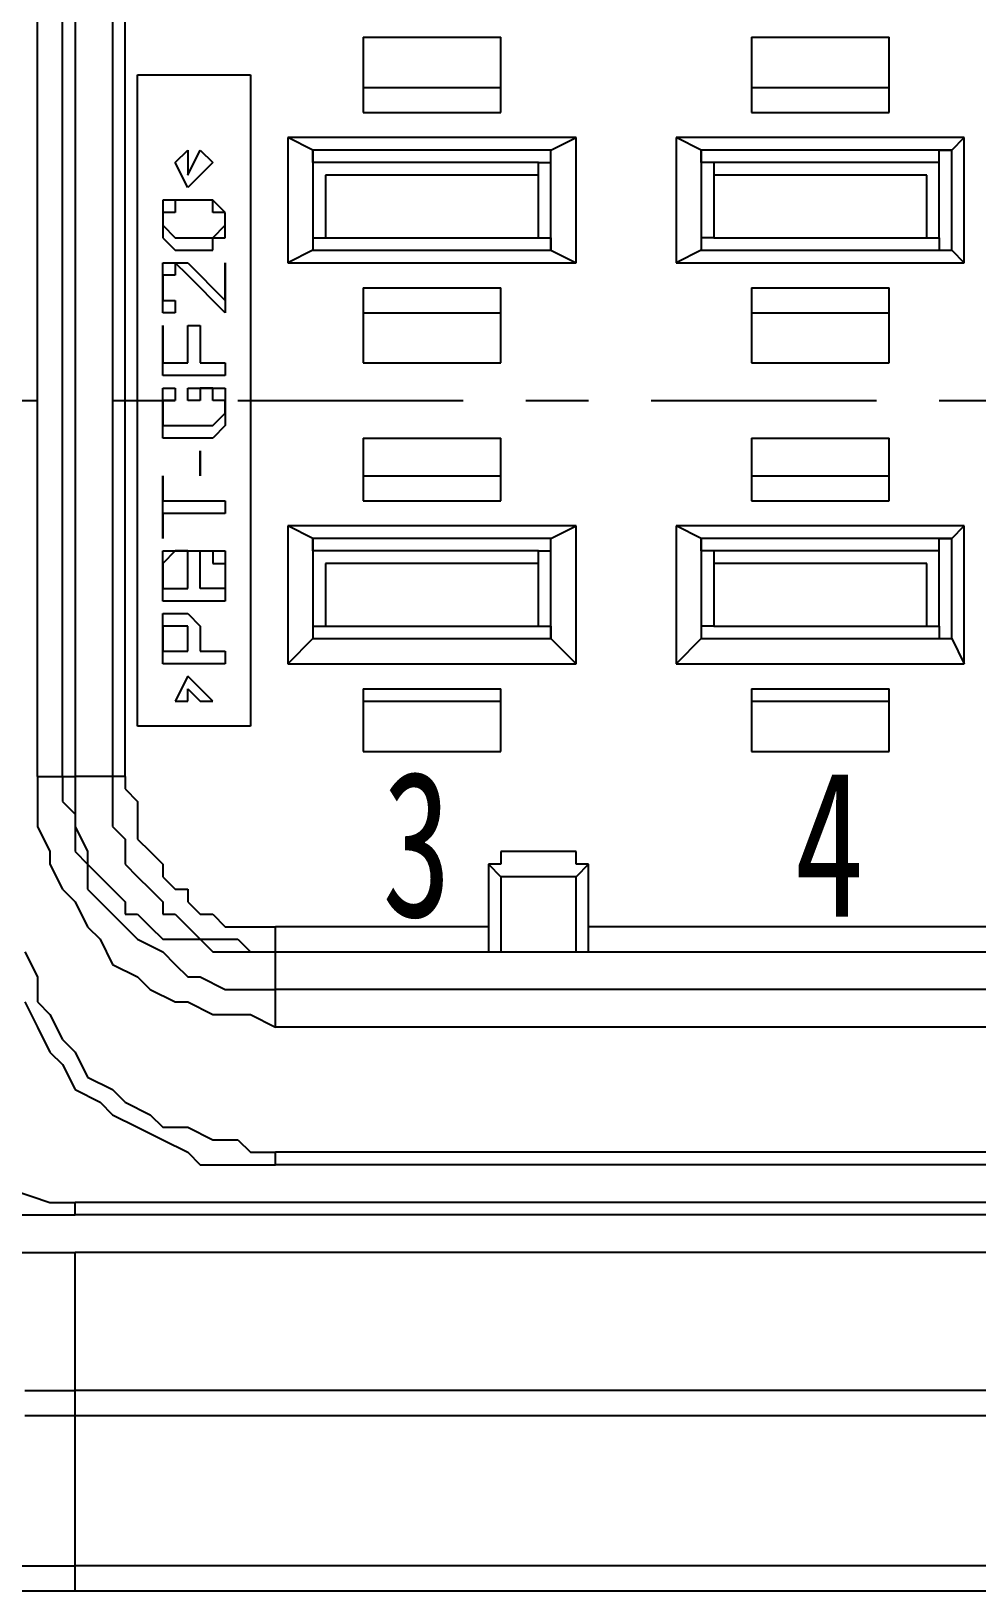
# Model space of a CAD drawing. Header units: inches. Extents: x 47316 to 59086, y 3141 to 11743.
# Drawn here: x 51701.74 to 51724.39, y 5654.98 to 5692.32 of the extents above; entities that cross this region are included whole.
import ezdxf

# ---------------------------------------------------------------- set-up
doc = ezdxf.new("R2010")
doc.units = ezdxf.units.IN
doc.header["$MEASUREMENT"] = 0
doc.layers.add('Drawing Frame', color=7, linetype='Continuous')
doc.layers.add('P', color=250, linetype='Continuous', lineweight=100)
doc.styles.add('MtX_FangSong_GB2312', font='')
doc.styles.get("Standard").update_dxf_attribs({"font": ''})
doc.styles.get('MtX_FangSong_GB2312').set_extended_font_data('FangSong_GB2312')
doc.styles.get('Standard').set_extended_font_data('SimSun')
doc.linetypes.add('_VeSys_Busbar', pattern='A,0.0001,-0.125,["=",Standard,S=0.35,R=0,X=-0.15,Y=-0.175],-0.125', length=0.2501)

msp = doc.modelspace()

# ---------------------------------------------------------------- linework, layer by layer
at = {"layer": 'P', "color": 0, "linetype": 'Continuous', "lineweight": -3}
for p, q in [((51701.891, 5674.477), (51701.891, 5692.777)), ((51702.491, 5674.477), (51702.491, 5692.777)), ((51702.791, 5692.777), (51702.791, 5674.477)), ((51703.691, 5692.777), (51703.691, 5674.477)), ((51703.991, 5674.477), (51703.991, 5692.777)), ((51709.691, 5692.177), (51709.691, 5690.377)), ((51709.691, 5692.177), (51712.991, 5692.177)), ((51712.991, 5690.377), (51712.991, 5692.177)), ((51718.991, 5692.177), (51718.991, 5690.377)), ((51718.991, 5692.177), (51722.291, 5692.177)), ((51722.291, 5690.377), (51722.291, 5692.177)), ((51704.291, 5675.677), (51704.291, 5691.277)), ((51704.291, 5691.277), (51706.991, 5691.277)), ((51706.991, 5691.277), (51706.991, 5675.677)), ((51709.691, 5690.977), (51712.991, 5690.977)), ((51718.991, 5690.977), (51722.291, 5690.977)), ((51709.691, 5690.377), (51712.991, 5690.377)), ((51718.991, 5690.377), (51722.291, 5690.377)), ((51707.891, 5689.777), (51707.891, 5686.777)), ((51708.491, 5689.477), (51707.891, 5689.777)), ((51714.791, 5689.777), (51707.891, 5689.777)), ((51714.191, 5689.477), (51714.791, 5689.777)), ((51714.791, 5686.777), (51714.791, 5689.777)), ((51717.191, 5689.777), (51717.191, 5686.777)), ((51717.791, 5689.477), (51717.191, 5689.777)), ((51724.091, 5689.777), (51717.191, 5689.777)), ((51723.791, 5689.477), (51724.091, 5689.777)), ((51724.091, 5686.777), (51724.091, 5689.777)), ((51705.191, 5689.177), (51705.491, 5689.477)), ((51705.491, 5688.877), (51705.791, 5689.477)), ((51705.491, 5689.477), (51705.491, 5688.877)), ((51705.791, 5689.477), (51706.091, 5689.177)), ((51708.491, 5689.477), (51708.491, 5687.077)), ((51714.191, 5689.477), (51708.491, 5689.477)), ((51708.491, 5689.177), (51708.491, 5689.477)), ((51708.491, 5689.477), (51708.491, 5689.477)), ((51708.491, 5689.477), (51708.491, 5689.477)), ((51708.491, 5689.477), (51708.491, 5689.477)), ((51708.491, 5689.477), (51708.491, 5689.477)), ((51708.491, 5689.477), (51708.491, 5689.477)), ((51714.191, 5687.077), (51714.191, 5689.477)), ((51714.191, 5689.177), (51714.191, 5689.477)), ((51714.191, 5689.477), (51714.191, 5689.477)), ((51714.191, 5689.477), (51714.191, 5689.477)), ((51714.191, 5689.477), (51714.191, 5689.477)), ((51714.191, 5689.477), (51714.191, 5689.477)), ((51714.191, 5689.477), (51714.191, 5689.477)), ((51714.191, 5689.477), (51714.191, 5689.477)), ((51717.791, 5689.477), (51717.791, 5687.077)), ((51723.791, 5689.477), (51717.791, 5689.477)), ((51717.791, 5689.177), (51717.791, 5689.477)), ((51717.791, 5689.477), (51717.791, 5689.477)), ((51717.791, 5689.477), (51717.791, 5689.477)), ((51717.791, 5689.477), (51717.791, 5689.477)), ((51717.791, 5689.477), (51717.791, 5689.477)), ((51717.791, 5689.477), (51717.791, 5689.477)), ((51717.791, 5689.477), (51717.791, 5689.477)), ((51723.491, 5689.177), (51723.491, 5689.477)), ((51723.491, 5689.477), (51723.491, 5689.477)), ((51723.491, 5689.477), (51723.491, 5689.477)), ((51723.491, 5689.477), (51723.491, 5689.477)), ((51723.491, 5689.477), (51723.491, 5689.477)), ((51723.491, 5689.477), (51723.491, 5689.477)), ((51723.491, 5689.477), (51723.791, 5689.477)), ((51723.791, 5687.077), (51723.791, 5689.477)), ((51705.491, 5688.577), (51705.191, 5689.177)), ((51706.091, 5689.177), (51705.491, 5688.577)), ((51708.491, 5689.177), (51708.491, 5687.377)), ((51713.891, 5689.177), (51708.491, 5689.177)), ((51708.491, 5689.177), (51708.491, 5689.177)), ((51708.491, 5689.177), (51708.491, 5689.177)), ((51708.491, 5689.177), (51708.491, 5689.177)), ((51708.491, 5689.177), (51708.491, 5689.177)), ((51708.791, 5688.877), (51708.791, 5687.377)), ((51713.891, 5688.877), (51708.791, 5688.877)), ((51713.891, 5687.377), (51713.891, 5689.177)), ((51713.891, 5689.177), (51714.191, 5689.177)), ((51713.891, 5687.377), (51713.891, 5688.877)), ((51714.191, 5689.177), (51714.191, 5689.177)), ((51714.191, 5689.177), (51714.191, 5689.177)), ((51714.191, 5689.177), (51714.191, 5689.177)), ((51718.091, 5689.177), (51717.791, 5689.177)), ((51717.791, 5689.177), (51717.791, 5689.177)), ((51717.791, 5689.177), (51717.791, 5689.177)), ((51717.791, 5689.177), (51717.791, 5689.177)), ((51718.091, 5689.177), (51718.091, 5687.377)), ((51723.491, 5689.177), (51718.091, 5689.177)), ((51718.091, 5688.877), (51718.091, 5687.377)), ((51723.191, 5688.877), (51718.091, 5688.877)), ((51723.191, 5687.377), (51723.191, 5688.877)), ((51723.491, 5687.377), (51723.491, 5689.177)), ((51723.491, 5689.177), (51723.491, 5689.177)), ((51723.491, 5689.177), (51723.491, 5689.177)), ((51723.491, 5689.177), (51723.491, 5689.177)), ((51723.491, 5689.177), (51723.491, 5689.177)), ((51704.891, 5688.277), (51704.891, 5687.977)), ((51705.191, 5688.277), (51704.891, 5688.277)), ((51705.191, 5688.277), (51705.191, 5687.977)), ((51705.191, 5688.277), (51705.191, 5688.277)), ((51705.491, 5688.277), (51705.191, 5688.277)), ((51705.491, 5688.277), (51705.191, 5688.277)), ((51705.791, 5688.277), (51705.491, 5688.277)), ((51705.791, 5688.277), (51705.491, 5688.277)), ((51706.091, 5688.277), (51705.791, 5688.277)), ((51706.091, 5688.277), (51705.791, 5688.277)), ((51706.391, 5687.977), (51706.091, 5688.277)), ((51706.091, 5687.977), (51706.091, 5688.277)), ((51706.091, 5688.277), (51706.091, 5688.277)), ((51706.091, 5688.277), (51706.091, 5688.277)), ((51704.891, 5687.977), (51704.891, 5687.677)), ((51704.891, 5687.977), (51704.891, 5687.677)), ((51704.891, 5687.977), (51704.891, 5687.977)), ((51705.191, 5687.977), (51704.891, 5687.977)), ((51706.391, 5687.977), (51706.091, 5687.977)), ((51706.391, 5687.677), (51706.391, 5687.977)), ((51706.391, 5687.677), (51706.391, 5687.977)), ((51706.391, 5687.977), (51706.391, 5687.977)), ((51704.891, 5687.677), (51704.891, 5687.677)), ((51704.891, 5687.677), (51704.891, 5687.677)), ((51704.891, 5687.677), (51704.891, 5687.377)), ((51704.891, 5687.677), (51705.191, 5687.377)), ((51704.891, 5687.377), (51704.891, 5687.377)), ((51704.891, 5687.377), (51705.191, 5687.077)), ((51705.191, 5687.377), (51705.191, 5687.377)), ((51705.191, 5687.377), (51705.491, 5687.377)), ((51705.491, 5687.377), (51705.791, 5687.377)), ((51705.791, 5687.377), (51706.091, 5687.377)), ((51706.091, 5687.377), (51706.391, 5687.677)), ((51706.091, 5687.377), (51706.391, 5687.377)), ((51706.091, 5687.377), (51706.091, 5687.377)), ((51706.091, 5687.077), (51706.091, 5687.377)), ((51706.391, 5687.677), (51706.391, 5687.677)), ((51706.391, 5687.677), (51706.391, 5687.677)), ((51706.391, 5687.377), (51706.391, 5687.677)), ((51708.491, 5687.377), (51713.891, 5687.377)), ((51708.491, 5687.377), (51708.491, 5687.377)), ((51708.491, 5687.377), (51708.491, 5687.377)), ((51708.491, 5687.377), (51708.491, 5687.077)), ((51708.791, 5687.377), (51713.891, 5687.377)), ((51713.891, 5687.377), (51714.191, 5687.377)), ((51714.191, 5687.377), (51714.191, 5687.377)), ((51714.191, 5687.377), (51714.191, 5687.077)), ((51718.091, 5687.377), (51717.791, 5687.377)), ((51717.791, 5687.377), (51717.791, 5687.377)), ((51717.791, 5687.377), (51717.791, 5687.077)), ((51718.091, 5687.377), (51723.491, 5687.377)), ((51718.091, 5687.377), (51723.191, 5687.377)), ((51723.491, 5687.377), (51723.491, 5687.377)), ((51723.491, 5687.377), (51723.491, 5687.377)), ((51723.491, 5687.377), (51723.491, 5687.077)), ((51705.191, 5687.077), (51705.191, 5687.077)), ((51705.191, 5687.077), (51705.491, 5687.077)), ((51705.491, 5687.077), (51705.791, 5687.077)), ((51705.791, 5687.077), (51706.091, 5687.077)), ((51706.091, 5687.077), (51706.091, 5687.077)), ((51708.491, 5687.077), (51707.891, 5686.777)), ((51708.491, 5687.077), (51714.191, 5687.077)), ((51708.491, 5687.077), (51708.491, 5687.077)), ((51708.491, 5687.077), (51708.491, 5687.077)), ((51708.491, 5687.077), (51708.491, 5687.077)), ((51708.491, 5687.077), (51708.491, 5687.077)), ((51708.491, 5687.077), (51708.491, 5687.077)), ((51708.491, 5687.077), (51708.491, 5687.077)), ((51708.491, 5687.077), (51708.491, 5687.077)), ((51714.191, 5687.077), (51714.791, 5686.777)), ((51714.191, 5687.077), (51714.191, 5687.077)), ((51714.191, 5687.077), (51714.191, 5687.077)), ((51714.191, 5687.077), (51714.191, 5687.077)), ((51714.191, 5687.077), (51714.191, 5687.077)), ((51714.191, 5687.077), (51714.191, 5687.077)), ((51714.191, 5687.077), (51714.191, 5687.077)), ((51714.191, 5687.077), (51714.191, 5687.077)), ((51717.791, 5687.077), (51717.191, 5686.777)), ((51717.791, 5687.077), (51723.791, 5687.077)), ((51717.791, 5687.077), (51717.791, 5687.077)), ((51717.791, 5687.077), (51717.791, 5687.077)), ((51717.791, 5687.077), (51717.791, 5687.077)), ((51717.791, 5687.077), (51717.791, 5687.077)), ((51717.791, 5687.077), (51717.791, 5687.077)), ((51717.791, 5687.077), (51717.791, 5687.077)), ((51717.791, 5687.077), (51717.791, 5687.077)), ((51723.491, 5687.077), (51723.491, 5687.077)), ((51723.491, 5687.077), (51723.491, 5687.077)), ((51723.491, 5687.077), (51723.491, 5687.077)), ((51723.491, 5687.077), (51723.491, 5687.077)), ((51723.491, 5687.077), (51723.491, 5687.077)), ((51723.491, 5687.077), (51723.491, 5687.077)), ((51723.491, 5687.077), (51723.791, 5687.077)), ((51723.791, 5687.077), (51724.091, 5686.777)), ((51704.891, 5686.477), (51704.891, 5686.777)), ((51704.891, 5686.777), (51704.891, 5686.777)), ((51704.891, 5686.777), (51705.191, 5686.777)), ((51705.191, 5686.777), (51705.191, 5686.477)), ((51705.491, 5686.477), (51705.191, 5686.777)), ((51705.191, 5686.777), (51705.491, 5686.777)), ((51705.191, 5686.777), (51705.191, 5686.777)), ((51705.191, 5686.777), (51705.191, 5686.777)), ((51705.491, 5686.777), (51706.391, 5685.877)), ((51705.491, 5686.777), (51705.491, 5686.777)), ((51706.391, 5685.877), (51706.391, 5686.777)), ((51706.391, 5686.777), (51706.391, 5685.577)), ((51706.391, 5686.777), (51706.391, 5686.777)), ((51707.891, 5686.777), (51714.791, 5686.777)), ((51717.191, 5686.777), (51724.091, 5686.777)), ((51704.891, 5686.177), (51704.891, 5686.477)), ((51704.891, 5686.477), (51704.891, 5686.477)), ((51704.891, 5686.477), (51704.891, 5686.177)), ((51705.191, 5686.477), (51704.891, 5686.477)), ((51706.391, 5685.577), (51705.491, 5686.477)), ((51704.891, 5686.177), (51704.891, 5686.177)), ((51704.891, 5686.177), (51704.891, 5685.877)), ((51704.891, 5685.877), (51704.891, 5686.177)), ((51704.891, 5685.877), (51705.191, 5685.877)), ((51704.891, 5685.877), (51704.891, 5685.877)), ((51704.891, 5685.577), (51704.891, 5685.877)), ((51705.191, 5685.877), (51705.191, 5685.577)), ((51705.191, 5685.877), (51705.191, 5685.877)), ((51709.691, 5686.177), (51709.691, 5684.377)), ((51709.691, 5686.177), (51712.991, 5686.177)), ((51712.991, 5684.377), (51712.991, 5686.177)), ((51718.991, 5686.177), (51718.991, 5684.377)), ((51718.991, 5686.177), (51722.291, 5686.177)), ((51722.291, 5684.377), (51722.291, 5686.177)), ((51705.191, 5685.577), (51704.891, 5685.577)), ((51706.391, 5685.577), (51706.391, 5685.577)), ((51709.691, 5685.577), (51712.991, 5685.577)), ((51718.991, 5685.577), (51722.291, 5685.577)), ((51704.891, 5684.077), (51704.891, 5685.277)), ((51704.891, 5685.277), (51704.891, 5684.377)), ((51704.891, 5685.277), (51704.891, 5685.277)), ((51705.491, 5684.377), (51705.491, 5685.277)), ((51705.491, 5685.277), (51705.791, 5685.277)), ((51705.791, 5685.277), (51705.791, 5684.377)), ((51704.891, 5684.377), (51705.491, 5684.377)), ((51706.391, 5684.077), (51704.891, 5684.077)), ((51705.791, 5684.377), (51706.391, 5684.377)), ((51706.391, 5684.377), (51706.391, 5684.077)), ((51709.691, 5684.377), (51712.991, 5684.377)), ((51718.991, 5684.377), (51722.291, 5684.377)), ((51704.891, 5683.477), (51704.891, 5683.777)), ((51704.891, 5683.777), (51704.891, 5683.777)), ((51704.891, 5683.777), (51705.191, 5683.777)), ((51705.191, 5683.777), (51705.191, 5683.777)), ((51705.191, 5683.777), (51705.191, 5683.477)), ((51705.491, 5683.477), (51705.491, 5683.777)), ((51705.491, 5683.777), (51706.091, 5683.777)), ((51705.791, 5683.777), (51705.791, 5683.477)), ((51706.091, 5683.777), (51705.791, 5683.777)), ((51706.091, 5683.777), (51706.391, 5683.777)), ((51706.091, 5683.477), (51706.091, 5683.777)), ((51706.091, 5683.777), (51706.091, 5683.777)), ((51706.391, 5683.777), (51706.391, 5683.477)), ((51696.791, 5683.477), (51701.891, 5683.477)), ((51703.691, 5683.477), (51705.191, 5683.477)), ((51704.891, 5683.177), (51704.891, 5683.477)), ((51704.891, 5683.477), (51704.891, 5683.177)), ((51704.891, 5683.477), (51704.891, 5683.477)), ((51704.891, 5683.477), (51704.891, 5683.477)), ((51705.191, 5683.477), (51704.891, 5683.477)), ((51705.791, 5683.477), (51705.491, 5683.477)), ((51706.391, 5683.477), (51706.091, 5683.477)), ((51706.091, 5683.477), (51706.091, 5683.477)), ((51706.391, 5683.177), (51706.391, 5683.477)), ((51706.391, 5683.477), (51706.391, 5683.177)), ((51706.391, 5683.477), (51706.391, 5683.477)), ((51706.691, 5683.477), (51712.091, 5683.477)), ((51713.591, 5683.477), (51715.091, 5683.477)), ((51716.591, 5683.477), (51721.991, 5683.477)), ((51723.491, 5683.477), (51724.991, 5683.477)), ((51704.891, 5683.177), (51704.891, 5682.877)), ((51704.891, 5682.877), (51704.891, 5683.177)), ((51706.091, 5682.877), (51706.391, 5683.177)), ((51706.391, 5683.177), (51706.391, 5682.877)), ((51704.891, 5682.877), (51704.891, 5682.877)), ((51704.891, 5682.877), (51705.191, 5682.877)), ((51704.891, 5682.577), (51704.891, 5682.877)), ((51705.191, 5682.577), (51704.891, 5682.577)), ((51705.191, 5682.877), (51705.191, 5682.877)), ((51705.191, 5682.877), (51705.491, 5682.877)), ((51705.491, 5682.577), (51705.191, 5682.577)), ((51705.491, 5682.877), (51705.791, 5682.877)), ((51705.791, 5682.577), (51705.491, 5682.577)), ((51705.791, 5682.877), (51706.091, 5682.877)), ((51706.091, 5682.577), (51705.791, 5682.577)), ((51706.091, 5682.877), (51706.091, 5682.877)), ((51706.391, 5682.877), (51706.091, 5682.577)), ((51706.091, 5682.877), (51706.091, 5682.877)), ((51706.091, 5682.577), (51706.091, 5682.577)), ((51706.391, 5682.877), (51706.391, 5682.877)), ((51709.691, 5682.577), (51709.691, 5681.077)), ((51709.691, 5682.577), (51712.991, 5682.577)), ((51712.991, 5681.077), (51712.991, 5682.577)), ((51718.991, 5682.577), (51718.991, 5681.077)), ((51718.991, 5682.577), (51722.291, 5682.577)), ((51722.291, 5681.077), (51722.291, 5682.577)), ((51705.791, 5681.677), (51705.791, 5682.277)), ((51705.791, 5682.277), (51705.791, 5681.677)), ((51705.791, 5682.277), (51705.791, 5682.277)), ((51704.891, 5680.177), (51704.891, 5681.677)), ((51704.891, 5681.677), (51704.891, 5681.077)), ((51704.891, 5681.677), (51704.891, 5681.677)), ((51705.791, 5681.677), (51705.791, 5681.677)), ((51709.691, 5681.677), (51712.991, 5681.677)), ((51718.991, 5681.677), (51722.291, 5681.677)), ((51704.891, 5681.077), (51706.391, 5681.077)), ((51706.391, 5681.077), (51706.391, 5680.777)), ((51709.691, 5681.077), (51712.991, 5681.077)), ((51718.991, 5681.077), (51722.291, 5681.077)), ((51704.891, 5680.777), (51704.891, 5680.177)), ((51706.391, 5680.777), (51704.891, 5680.777)), ((51707.891, 5680.477), (51707.891, 5677.177)), ((51708.491, 5680.177), (51707.891, 5680.477)), ((51714.791, 5680.477), (51707.891, 5680.477)), ((51714.191, 5680.177), (51714.791, 5680.477)), ((51714.791, 5677.177), (51714.791, 5680.477)), ((51717.191, 5680.477), (51717.191, 5677.177)), ((51717.791, 5680.177), (51717.191, 5680.477)), ((51724.091, 5680.477), (51717.191, 5680.477)), ((51723.791, 5680.177), (51724.091, 5680.477)), ((51724.091, 5677.177), (51724.091, 5680.477)), ((51704.891, 5680.177), (51704.891, 5680.177)), ((51708.491, 5680.177), (51708.491, 5677.777)), ((51714.191, 5680.177), (51708.491, 5680.177)), ((51708.491, 5679.877), (51708.491, 5680.177)), ((51708.491, 5680.177), (51708.491, 5680.177)), ((51708.491, 5680.177), (51708.491, 5680.177)), ((51708.491, 5680.177), (51708.491, 5680.177)), ((51714.191, 5677.777), (51714.191, 5680.177)), ((51714.191, 5679.877), (51714.191, 5680.177)), ((51714.191, 5680.177), (51714.191, 5680.177)), ((51714.191, 5680.177), (51714.191, 5680.177)), ((51714.191, 5680.177), (51714.191, 5680.177)), ((51717.791, 5680.177), (51717.791, 5677.777)), ((51723.791, 5680.177), (51717.791, 5680.177)), ((51717.791, 5679.877), (51717.791, 5680.177)), ((51717.791, 5680.177), (51717.791, 5680.177)), ((51717.791, 5680.177), (51717.791, 5680.177)), ((51717.791, 5680.177), (51717.791, 5680.177)), ((51723.491, 5679.877), (51723.491, 5680.177)), ((51723.491, 5680.177), (51723.491, 5680.177)), ((51723.491, 5680.177), (51723.491, 5680.177)), ((51723.491, 5680.177), (51723.791, 5680.177)), ((51723.791, 5677.777), (51723.791, 5680.177)), ((51704.891, 5679.577), (51704.891, 5679.877)), ((51705.191, 5679.877), (51704.891, 5679.577)), ((51704.891, 5679.877), (51705.191, 5679.877)), ((51704.891, 5678.677), (51704.891, 5679.577)), ((51704.891, 5679.577), (51704.891, 5678.977)), ((51704.891, 5679.577), (51704.891, 5679.577)), ((51704.891, 5679.577), (51704.891, 5679.577)), ((51705.491, 5679.877), (51705.191, 5679.877)), ((51705.191, 5679.877), (51705.491, 5679.877)), ((51705.191, 5679.877), (51705.191, 5679.877)), ((51705.191, 5679.877), (51705.191, 5679.877)), ((51705.191, 5679.877), (51705.191, 5679.877)), ((51705.191, 5679.877), (51705.191, 5679.877)), ((51705.491, 5679.877), (51705.491, 5679.877)), ((51705.491, 5679.877), (51705.791, 5679.877)), ((51705.491, 5679.577), (51705.491, 5679.877)), ((51705.491, 5679.877), (51705.491, 5679.877)), ((51705.491, 5678.977), (51705.491, 5679.577)), ((51705.491, 5679.577), (51705.491, 5679.577)), ((51705.791, 5679.577), (51705.791, 5679.877)), ((51705.791, 5679.877), (51705.791, 5679.877)), ((51705.791, 5679.877), (51705.791, 5679.877)), ((51705.791, 5679.877), (51705.791, 5679.877)), ((51705.791, 5679.877), (51706.091, 5679.877)), ((51705.791, 5679.877), (51706.091, 5679.877)), ((51705.791, 5678.977), (51705.791, 5679.577)), ((51705.791, 5679.577), (51705.791, 5679.577)), ((51706.091, 5679.877), (51706.391, 5679.877)), ((51706.091, 5679.877), (51706.091, 5679.577)), ((51706.091, 5679.877), (51706.091, 5679.877)), ((51706.091, 5679.877), (51706.091, 5679.877)), ((51706.091, 5679.577), (51706.391, 5679.577)), ((51706.391, 5679.877), (51706.391, 5679.577)), ((51706.391, 5679.577), (51706.391, 5678.977)), ((51706.391, 5679.577), (51706.391, 5678.677)), ((51706.391, 5679.577), (51706.391, 5679.577)), ((51708.491, 5679.877), (51708.491, 5678.077)), ((51713.891, 5679.877), (51708.491, 5679.877)), ((51708.491, 5679.877), (51708.491, 5679.877)), ((51708.491, 5679.877), (51708.491, 5679.877)), ((51708.491, 5679.877), (51708.491, 5679.877)), ((51708.491, 5679.877), (51708.491, 5679.877)), ((51708.491, 5679.877), (51708.491, 5679.877)), ((51708.491, 5679.877), (51708.491, 5679.877)), ((51708.491, 5679.877), (51708.491, 5679.877)), ((51708.791, 5679.577), (51708.791, 5678.077)), ((51713.891, 5679.577), (51708.791, 5679.577)), ((51713.891, 5678.077), (51713.891, 5679.877)), ((51713.891, 5679.877), (51714.191, 5679.877)), ((51713.891, 5678.077), (51713.891, 5679.577)), ((51714.191, 5679.877), (51714.191, 5679.877)), ((51714.191, 5679.877), (51714.191, 5679.877)), ((51714.191, 5679.877), (51714.191, 5679.877)), ((51714.191, 5679.877), (51714.191, 5679.877)), ((51714.191, 5679.877), (51714.191, 5679.877)), ((51714.191, 5679.877), (51714.191, 5679.877)), ((51718.091, 5679.877), (51717.791, 5679.877)), ((51717.791, 5679.877), (51717.791, 5679.877)), ((51717.791, 5679.877), (51717.791, 5679.877)), ((51717.791, 5679.877), (51717.791, 5679.877)), ((51717.791, 5679.877), (51717.791, 5679.877)), ((51717.791, 5679.877), (51717.791, 5679.877)), ((51717.791, 5679.877), (51717.791, 5679.877)), ((51718.091, 5679.877), (51718.091, 5678.077)), ((51723.491, 5679.877), (51718.091, 5679.877)), ((51718.091, 5679.577), (51718.091, 5678.077)), ((51723.191, 5679.577), (51718.091, 5679.577)), ((51723.191, 5678.077), (51723.191, 5679.577)), ((51723.491, 5678.077), (51723.491, 5679.877)), ((51723.491, 5679.877), (51723.491, 5679.877)), ((51723.491, 5679.877), (51723.491, 5679.877)), ((51723.491, 5679.877), (51723.491, 5679.877)), ((51723.491, 5679.877), (51723.491, 5679.877)), ((51723.491, 5679.877), (51723.491, 5679.877)), ((51723.491, 5679.877), (51723.491, 5679.877)), ((51723.491, 5679.877), (51723.491, 5679.877)), ((51704.891, 5678.977), (51705.491, 5678.977)), ((51706.391, 5678.977), (51705.791, 5678.977)), ((51706.391, 5678.677), (51704.891, 5678.677)), ((51704.891, 5678.077), (51704.891, 5678.377)), ((51704.891, 5678.377), (51705.191, 5678.377)), ((51704.891, 5677.177), (51704.891, 5678.077)), ((51704.891, 5678.077), (51704.891, 5677.477)), ((51704.891, 5678.077), (51704.891, 5678.077)), ((51704.891, 5678.077), (51704.891, 5678.077)), ((51705.191, 5678.077), (51704.891, 5678.077)), ((51705.191, 5678.377), (51705.491, 5678.377)), ((51705.191, 5678.377), (51705.191, 5678.377)), ((51705.191, 5678.377), (51705.191, 5678.377)), ((51705.491, 5678.077), (51705.191, 5678.077)), ((51705.191, 5678.077), (51705.191, 5678.077)), ((51705.191, 5678.077), (51705.191, 5678.077)), ((51705.491, 5678.377), (51705.791, 5678.077)), ((51705.491, 5678.377), (51705.491, 5678.377)), ((51705.491, 5677.477), (51705.491, 5678.077)), ((51705.491, 5678.077), (51705.491, 5678.077)), ((51705.491, 5678.077), (51705.491, 5678.077)), ((51705.791, 5678.077), (51705.791, 5677.477)), ((51705.791, 5678.077), (51705.791, 5678.077)), ((51708.491, 5678.077), (51713.891, 5678.077)), ((51708.491, 5678.077), (51708.491, 5678.077)), ((51708.491, 5678.077), (51708.491, 5677.777)), ((51708.791, 5678.077), (51713.891, 5678.077)), ((51713.891, 5678.077), (51714.191, 5678.077)), ((51714.191, 5678.077), (51714.191, 5677.777)), ((51718.091, 5678.077), (51717.791, 5678.077)), ((51717.791, 5678.077), (51717.791, 5677.777)), ((51718.091, 5678.077), (51723.491, 5678.077)), ((51718.091, 5678.077), (51723.191, 5678.077)), ((51723.491, 5678.077), (51723.491, 5678.077)), ((51723.491, 5678.077), (51723.491, 5677.777)), ((51708.491, 5677.777), (51707.891, 5677.177)), ((51708.491, 5677.777), (51714.191, 5677.777)), ((51708.491, 5677.777), (51708.491, 5677.777)), ((51708.491, 5677.777), (51708.491, 5677.777)), ((51708.491, 5677.777), (51708.491, 5677.777)), ((51708.491, 5677.777), (51708.491, 5677.777)), ((51708.491, 5677.777), (51708.491, 5677.777)), ((51708.491, 5677.777), (51708.491, 5677.777)), ((51708.491, 5677.777), (51708.491, 5677.777)), ((51708.491, 5677.777), (51708.491, 5677.777)), ((51714.191, 5677.777), (51714.791, 5677.177)), ((51714.191, 5677.777), (51714.191, 5677.777)), ((51714.191, 5677.777), (51714.191, 5677.777)), ((51714.191, 5677.777), (51714.191, 5677.777)), ((51714.191, 5677.777), (51714.191, 5677.777)), ((51714.191, 5677.777), (51714.191, 5677.777)), ((51714.191, 5677.777), (51714.191, 5677.777)), ((51714.191, 5677.777), (51714.191, 5677.777)), ((51714.191, 5677.777), (51714.191, 5677.777)), ((51714.191, 5677.777), (51714.191, 5677.777)), ((51717.791, 5677.777), (51717.191, 5677.177)), ((51717.791, 5677.777), (51723.791, 5677.777)), ((51717.791, 5677.777), (51717.791, 5677.777)), ((51717.791, 5677.777), (51717.791, 5677.777)), ((51717.791, 5677.777), (51717.791, 5677.777)), ((51717.791, 5677.777), (51717.791, 5677.777)), ((51717.791, 5677.777), (51717.791, 5677.777)), ((51717.791, 5677.777), (51717.791, 5677.777)), ((51717.791, 5677.777), (51717.791, 5677.777)), ((51717.791, 5677.777), (51717.791, 5677.777)), ((51717.791, 5677.777), (51717.791, 5677.777)), ((51723.491, 5677.777), (51723.491, 5677.777)), ((51723.491, 5677.777), (51723.491, 5677.777)), ((51723.491, 5677.777), (51723.491, 5677.777)), ((51723.491, 5677.777), (51723.491, 5677.777)), ((51723.491, 5677.777), (51723.491, 5677.777)), ((51723.491, 5677.777), (51723.491, 5677.777)), ((51723.491, 5677.777), (51723.491, 5677.777)), ((51723.491, 5677.777), (51723.491, 5677.777)), ((51723.491, 5677.777), (51723.791, 5677.777)), ((51723.791, 5677.777), (51724.091, 5677.177)), ((51704.891, 5677.477), (51705.491, 5677.477)), ((51705.791, 5677.477), (51706.391, 5677.477)), ((51706.391, 5677.477), (51706.391, 5677.177)), ((51706.391, 5677.177), (51704.891, 5677.177)), ((51707.891, 5677.177), (51714.791, 5677.177)), ((51717.191, 5677.177), (51724.091, 5677.177)), ((51705.491, 5676.877), (51705.191, 5676.277)), ((51706.091, 5676.277), (51705.491, 5676.877)), ((51705.491, 5676.577), (51705.791, 5676.277)), ((51705.491, 5676.277), (51705.491, 5676.577)), ((51709.691, 5676.577), (51709.691, 5675.077)), ((51709.691, 5676.577), (51712.991, 5676.577)), ((51712.991, 5675.077), (51712.991, 5676.577)), ((51718.991, 5676.577), (51718.991, 5675.077)), ((51718.991, 5676.577), (51722.291, 5676.577)), ((51722.291, 5675.077), (51722.291, 5676.577)), ((51705.191, 5676.277), (51705.491, 5676.277)), ((51705.791, 5676.277), (51706.091, 5676.277)), ((51709.691, 5676.277), (51712.991, 5676.277)), ((51718.991, 5676.277), (51722.291, 5676.277)), ((51706.991, 5675.677), (51704.291, 5675.677)), ((51709.691, 5675.077), (51712.991, 5675.077)), ((51718.991, 5675.077), (51722.291, 5675.077)), ((51701.891, 5674.477), (51702.791, 5674.477)), ((51701.891, 5674.477), (51701.891, 5673.877)), ((51702.491, 5674.477), (51702.491, 5673.877)), ((51703.991, 5674.477), (51702.791, 5674.477)), ((51702.791, 5674.477), (51702.791, 5674.177)), ((51703.691, 5674.477), (51703.691, 5674.177)), ((51703.991, 5674.477), (51703.991, 5674.177)), ((51702.791, 5674.177), (51702.791, 5673.877)), ((51703.691, 5674.177), (51703.691, 5673.577)), ((51703.991, 5674.177), (51704.291, 5673.877)), ((51701.891, 5673.877), (51701.891, 5673.277)), ((51702.491, 5673.877), (51702.791, 5673.577)), ((51702.791, 5673.877), (51702.791, 5673.577)), ((51702.791, 5673.577), (51702.791, 5672.977)), ((51702.791, 5673.577), (51702.791, 5673.277)), ((51703.691, 5673.577), (51703.691, 5673.277)), ((51704.291, 5673.877), (51704.291, 5673.577)), ((51704.291, 5673.577), (51704.291, 5673.277)), ((51701.891, 5673.277), (51702.191, 5672.677)), ((51702.791, 5673.277), (51703.091, 5672.677)), ((51703.691, 5673.277), (51703.991, 5672.977)), ((51704.291, 5673.277), (51704.291, 5672.977)), ((51702.791, 5672.977), (51702.791, 5672.677)), ((51703.991, 5672.977), (51703.991, 5672.677)), ((51704.291, 5672.977), (51704.591, 5672.677)), ((51702.191, 5672.677), (51702.191, 5672.377)), ((51702.791, 5672.677), (51703.091, 5672.377)), ((51703.091, 5672.677), (51703.091, 5672.377)), ((51703.991, 5672.677), (51703.991, 5672.377)), ((51704.591, 5672.677), (51704.891, 5672.377)), ((51714.791, 5672.677), (51712.991, 5672.677)), ((51712.991, 5672.677), (51712.991, 5672.677)), ((51712.991, 5672.677), (51712.991, 5672.677)), ((51712.991, 5672.677), (51712.991, 5672.377)), ((51714.791, 5672.377), (51714.791, 5672.677)), ((51714.791, 5672.677), (51714.791, 5672.677)), ((51714.791, 5672.677), (51714.791, 5672.677)), ((51702.191, 5672.377), (51702.491, 5671.777)), ((51703.091, 5672.377), (51703.091, 5671.777)), ((51703.091, 5672.377), (51703.391, 5672.077)), ((51703.391, 5672.077), (51703.691, 5671.777)), ((51703.991, 5672.377), (51704.291, 5672.077)), ((51704.291, 5672.077), (51704.591, 5671.777)), ((51704.891, 5672.377), (51704.891, 5672.077)), ((51704.891, 5672.077), (51705.191, 5671.777)), ((51712.691, 5672.377), (51712.991, 5672.077)), ((51712.991, 5672.377), (51712.691, 5672.377)), ((51712.691, 5672.377), (51712.691, 5672.377)), ((51712.691, 5672.377), (51712.691, 5672.377)), ((51712.691, 5672.377), (51712.691, 5672.377)), ((51712.691, 5672.377), (51712.691, 5672.377)), ((51712.691, 5672.377), (51712.691, 5672.377)), ((51712.691, 5672.377), (51712.691, 5672.377)), ((51712.691, 5672.377), (51712.691, 5672.377)), ((51712.691, 5672.377), (51712.691, 5672.377)), ((51712.691, 5672.377), (51712.691, 5672.377)), ((51712.691, 5672.377), (51712.691, 5672.377)), ((51712.691, 5672.377), (51712.691, 5672.377)), ((51712.691, 5672.377), (51712.691, 5672.077)), ((51712.691, 5672.077), (51712.691, 5670.277)), ((51712.691, 5672.077), (51712.691, 5672.077)), ((51712.991, 5672.077), (51712.991, 5670.277)), ((51714.791, 5672.077), (51712.991, 5672.077)), ((51715.091, 5672.377), (51714.791, 5672.077)), ((51715.091, 5672.377), (51714.791, 5672.377)), ((51714.791, 5672.377), (51714.791, 5672.377)), ((51714.791, 5670.277), (51714.791, 5672.077)), ((51715.091, 5672.077), (51715.091, 5672.377)), ((51715.091, 5672.377), (51715.091, 5672.377)), ((51715.091, 5672.377), (51715.091, 5672.377)), ((51715.091, 5672.377), (51715.091, 5672.377)), ((51715.091, 5672.377), (51715.091, 5672.377)), ((51715.091, 5672.377), (51715.091, 5672.377)), ((51715.091, 5672.377), (51715.091, 5672.377)), ((51715.091, 5672.377), (51715.091, 5672.377)), ((51715.091, 5672.377), (51715.091, 5672.377)), ((51715.091, 5672.377), (51715.091, 5672.377)), ((51715.091, 5672.377), (51715.091, 5672.377)), ((51715.091, 5670.277), (51715.091, 5672.077)), ((51715.091, 5672.077), (51715.091, 5672.077)), ((51702.491, 5671.777), (51702.791, 5671.477)), ((51703.091, 5671.777), (51703.391, 5671.477)), ((51703.691, 5671.777), (51703.991, 5671.477)), ((51704.591, 5671.777), (51704.891, 5671.477)), ((51705.191, 5671.777), (51705.491, 5671.777)), ((51705.491, 5671.777), (51705.491, 5671.477)), ((51702.791, 5671.477), (51703.091, 5670.877)), ((51703.391, 5671.477), (51703.691, 5671.177)), ((51703.991, 5671.477), (51703.991, 5671.177)), ((51704.891, 5671.477), (51704.891, 5671.177)), ((51705.491, 5671.477), (51705.791, 5671.177)), ((51703.691, 5671.177), (51703.991, 5670.877)), ((51703.991, 5671.177), (51704.291, 5671.177)), ((51704.291, 5671.177), (51704.591, 5670.877)), ((51704.891, 5671.177), (51705.191, 5671.177)), ((51705.191, 5671.177), (51705.491, 5670.877)), ((51705.791, 5671.177), (51706.091, 5671.177)), ((51706.091, 5671.177), (51706.391, 5670.877)), ((51703.091, 5670.877), (51703.391, 5670.577)), ((51703.391, 5670.577), (51703.691, 5669.977)), ((51703.991, 5670.877), (51704.291, 5670.577)), ((51704.291, 5670.577), (51704.891, 5670.277)), ((51704.591, 5670.877), (51704.891, 5670.577)), ((51704.891, 5670.577), (51705.491, 5670.577)), ((51705.491, 5670.877), (51705.791, 5670.577)), ((51705.491, 5670.577), (51705.791, 5670.577)), ((51705.791, 5670.577), (51706.091, 5670.277)), ((51705.791, 5670.577), (51706.391, 5670.577)), ((51706.391, 5670.877), (51706.691, 5670.877)), ((51706.391, 5670.577), (51706.691, 5670.577)), ((51706.691, 5670.877), (51706.991, 5670.877)), ((51706.691, 5670.577), (51706.991, 5670.277)), ((51706.991, 5670.877), (51707.291, 5670.877)), ((51707.291, 5670.877), (51707.591, 5670.877)), ((51707.591, 5668.477), (51707.591, 5670.877)), ((51712.691, 5670.877), (51707.591, 5670.877)), ((51733.091, 5670.877), (51715.091, 5670.877)), ((51701.591, 5670.277), (51701.891, 5669.677)), ((51704.891, 5670.277), (51705.191, 5669.977)), ((51706.091, 5670.277), (51706.391, 5670.277)), ((51706.391, 5670.277), (51706.691, 5670.277)), ((51706.691, 5670.277), (51761.591, 5670.277)), ((51706.991, 5670.277), (51707.291, 5670.277)), ((51707.291, 5670.277), (51707.591, 5670.277)), ((51703.691, 5669.977), (51704.291, 5669.677)), ((51705.191, 5669.977), (51705.491, 5669.677)), ((51701.891, 5669.677), (51701.891, 5669.077)), ((51704.291, 5669.677), (51704.591, 5669.377)), ((51705.491, 5669.677), (51705.791, 5669.677)), ((51705.791, 5669.677), (51706.391, 5669.377)), ((51701.591, 5669.077), (51701.891, 5668.477)), ((51701.891, 5669.077), (51702.191, 5668.777)), ((51704.591, 5669.377), (51705.191, 5669.077)), ((51705.191, 5669.077), (51705.491, 5669.077)), ((51705.491, 5669.077), (51706.091, 5668.777)), ((51706.391, 5669.377), (51706.691, 5669.377)), ((51706.691, 5669.377), (51707.291, 5669.377)), ((51707.291, 5669.377), (51707.591, 5669.377)), ((51760.991, 5669.377), (51707.591, 5669.377)), ((51702.191, 5668.777), (51702.491, 5668.177)), ((51706.091, 5668.777), (51706.691, 5668.777)), ((51706.691, 5668.777), (51706.991, 5668.777)), ((51706.991, 5668.777), (51707.591, 5668.477)), ((51701.891, 5668.477), (51702.191, 5667.877)), ((51760.991, 5668.477), (51707.591, 5668.477)), ((51702.491, 5668.177), (51702.791, 5667.877)), ((51702.191, 5667.877), (51702.491, 5667.577)), ((51702.491, 5667.577), (51702.791, 5666.977)), ((51702.791, 5667.877), (51703.091, 5667.277)), ((51703.091, 5667.277), (51703.691, 5666.977)), ((51702.791, 5666.977), (51703.391, 5666.677)), ((51703.691, 5666.977), (51703.991, 5666.677)), ((51703.391, 5666.677), (51703.691, 5666.377)), ((51703.991, 5666.677), (51704.591, 5666.377)), ((51703.691, 5666.377), (51704.291, 5666.077)), ((51704.591, 5666.377), (51704.891, 5666.077)), ((51704.291, 5666.077), (51704.891, 5665.777)), ((51704.891, 5666.077), (51705.491, 5666.077)), ((51704.891, 5665.777), (51705.491, 5665.477)), ((51705.491, 5666.077), (51706.091, 5665.777)), ((51706.091, 5665.777), (51706.691, 5665.777)), ((51706.691, 5665.777), (51706.991, 5665.477)), ((51705.491, 5665.477), (51705.791, 5665.177)), ((51706.991, 5665.477), (51707.591, 5665.477)), ((51707.591, 5665.177), (51707.591, 5665.477)), ((51732.191, 5665.477), (51707.591, 5665.477)), ((51705.791, 5665.177), (51706.391, 5665.177)), ((51706.391, 5665.177), (51706.991, 5665.177)), ((51706.991, 5665.177), (51707.591, 5665.177)), ((51760.991, 5665.177), (51707.591, 5665.177)), ((51701.291, 5664.577), (51702.191, 5664.277)), ((51702.191, 5664.277), (51702.791, 5664.277)), ((51702.791, 5663.977), (51702.791, 5664.277)), ((51765.791, 5664.277), (51702.791, 5664.277)), ((51701.291, 5663.977), (51701.891, 5663.977)), ((51701.891, 5663.977), (51702.791, 5663.977)), ((51765.791, 5663.977), (51702.791, 5663.977)), ((51700.991, 5663.077), (51701.891, 5663.077)), ((51701.891, 5663.077), (51702.791, 5663.077)), ((51702.791, 5654.977), (51702.791, 5663.077)), ((51765.791, 5663.077), (51702.791, 5663.077)), ((51701.591, 5659.777), (51702.791, 5659.777)), ((51765.791, 5659.777), (51702.791, 5659.777)), ((51701.591, 5659.177), (51702.791, 5659.177)), ((51702.791, 5659.177), (51765.791, 5659.177)), ((51701.291, 5655.577), (51702.791, 5655.577)), ((51765.791, 5655.577), (51702.791, 5655.577)), ((51701.291, 5654.977), (51702.791, 5654.977)), ((51702.791, 5654.977), (51765.791, 5654.977))]:
    msp.add_line(p, q, dxfattribs=at)

# ---------------------------------------------------------------- texts
at = {"layer": 'Drawing Frame', "color": 0, "linetype": '_VeSys_Busbar', "style": 'MtX_FangSong_GB2312', "width": 0.7}
for s, p in [('3', (51710.146, 5671.116)), ('4', (51720.023, 5671.116))]:
    msp.add_text(s, height=3.5, dxfattribs=at).set_placement(p)

doc.saveas('drawing.dxf')
